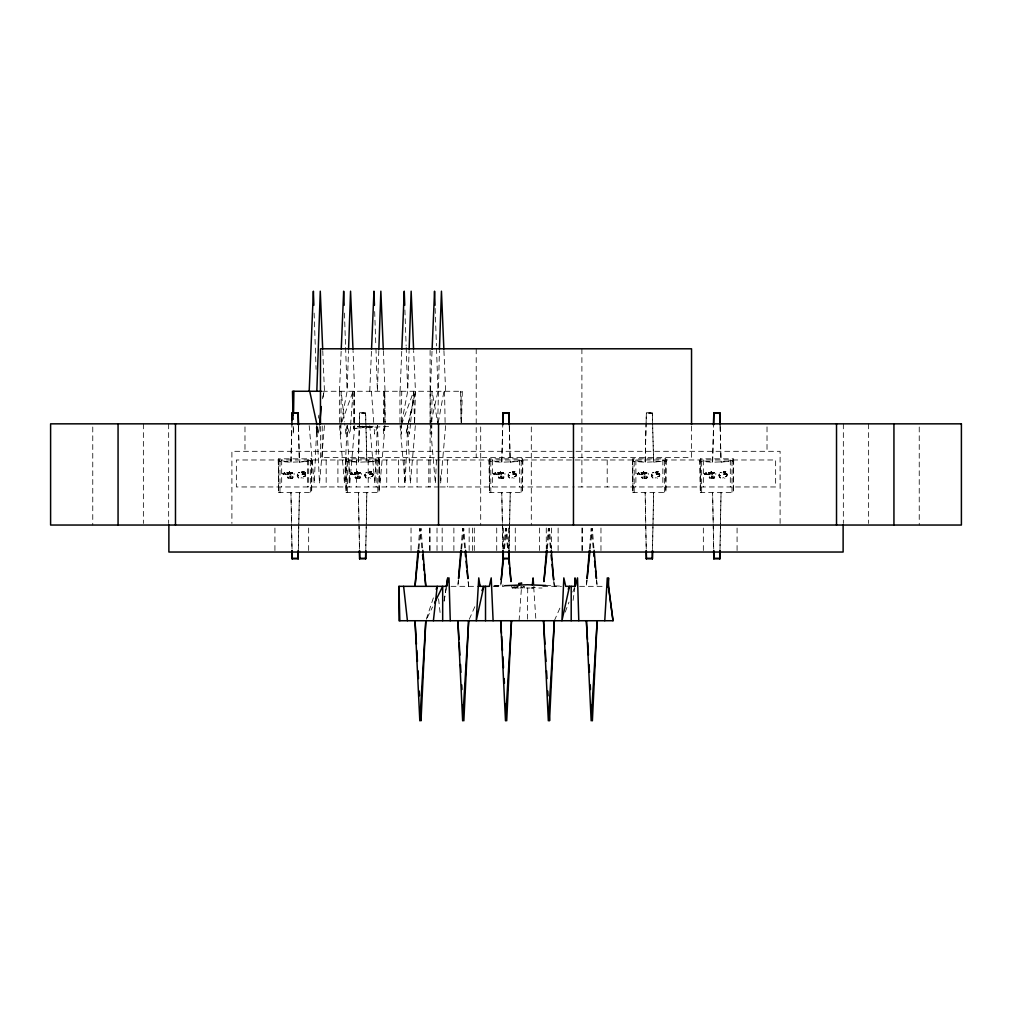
<?xml version="1.0" encoding="UTF-8"?>
<svg xmlns="http://www.w3.org/2000/svg" width="1012" height="1012" viewBox="0 0 1012 1012"><rect width="100%" height="100%" fill="white"/><g stroke="black" fill="none" stroke-linecap="round" stroke-linejoin="round"><path stroke-width="0.75" stroke-dasharray="5 3.75" d="M278.692 458.828L278.3 461.358L290.95 462.206L312.038 461.358L311.532 458.828L278.692 458.828L278.68 492.566L311.645 492.566L312.038 460.27L310.342 458.828L310.342 492.566M346.155 458.828L345.762 461.358L358.412 462.206L379.5 461.358L378.994 458.828L346.155 458.828L346.142 492.566L379.108 492.566L379.5 460.27L377.818 458.828L377.818 492.566M489.517 458.828L489.138 461.358L501.788 462.206L522.862 461.358L522.356 458.828L489.517 458.828L489.504 492.566L522.483 492.566L522.862 460.27L521.18 458.828L521.18 492.566M632.892 458.828L632.5 461.358L645.15 462.206L666.238 461.358L665.732 458.828L632.892 458.828L632.88 492.566L665.845 492.566L666.238 460.27L664.542 458.828L664.542 492.566M700.355 458.828L699.962 461.358L712.612 462.206L733.7 461.358L733.194 458.828L700.355 458.828L700.342 492.566L733.308 492.566L733.7 460.27L732.018 458.828L732.018 492.566M340.93 423.395L340.854 434.11L340.26 425.672M340.943 421.865L341.158 391.264L344.51 421.865M431.808 423.395L431.732 434.11L431.137 425.672M431.82 421.865L432.035 391.264L437.753 422.687M437.728 422.548L439.398 350.607M527.467 619.167L527.745 586.327M354.301 422.548L354.617 391.264L353.049 350.607M401.41 423.395L401.296 434.11L400.841 425.672M401.422 421.865L401.739 391.264M298.363 549.415L299.388 492.566L298.287 548.795M365.825 549.415L366.85 492.566L365.749 548.795M509.188 549.415L510.212 492.566L509.125 548.795M652.563 549.415L653.588 492.566L652.487 548.795M720.025 549.415L721.05 492.566L719.962 548.795M384.029 422.548L384.687 391.264L385.129 422.548L384.687 391.264M279.982 492.566L279.982 458.828L278.3 461.358L278.68 492.566L278.3 460.27L290.95 462.206L291.81 426.659M347.458 492.566L347.458 458.828L345.762 461.358L346.142 492.566L345.762 460.27L358.412 462.206L359.349 423.56M359.387 422.017L359.614 412.744L365.648 412.744L365.876 422.017M490.82 492.566L490.82 458.828L489.138 461.358L489.504 492.566L489.138 460.27L501.788 462.206L502.648 426.659M634.182 492.566L634.182 458.828L632.5 461.358L632.88 492.566L632.5 460.27L645.15 462.206L646.086 423.56M646.124 422.017L646.352 412.744L652.386 412.744L652.613 422.017M701.658 492.566L701.658 458.828L699.962 461.358L700.342 492.566L699.962 460.27L712.612 462.206L713.473 426.659M290.95 462.206L291.899 426.039M358.412 462.206L359.614 412.744L365.572 413.465L366.85 462.206L379.5 460.27M414.642 422.548L415.451 391.264L413.63 350.607M461.51 422.548L462.332 391.264L320.779 391.264M501.788 462.206L502.736 426.039M645.15 462.206L646.352 412.744L652.31 413.465L653.588 462.206L666.238 460.27M712.612 462.206L713.561 426.039M341.133 422.687L347.116 391.264L348.52 350.607M378.804 350.607L377.413 391.264L375.907 347.483M401.713 422.687L407.697 391.264L409.101 350.607M304.195 476.627L303.638 476.589A1.607 1.607 0 0 0 305.232 476.095L305.624 474.767M371.657 476.627L371.113 476.589A1.607 1.607 0 0 0 372.694 476.095L373.099 474.767M515.032 476.627L514.475 476.589A1.607 1.607 0 0 0 516.069 476.095L516.462 474.767M658.395 476.627L657.838 476.589A1.607 1.607 0 0 0 659.432 476.095L659.824 474.767M725.857 476.627L725.313 476.589A1.607 1.607 0 0 0 726.894 476.095L727.299 474.767M303.322 473.553C302.803 470.061 302.664 475.627 303.6 472.477L302.575 472.705M370.784 473.553C370.139 469.985 370.228 475.691 371.075 472.477L370.038 472.705M514.159 473.553C513.729 470.087 513.501 475.627 514.438 472.477L513.4 472.705L514.02 472.3M657.522 473.553C657.003 470.061 656.864 475.627 657.813 472.477L656.775 472.705M724.984 473.553C724.352 469.985 724.428 475.691 725.275 472.477L724.238 472.705M339.488 391.264L341.183 350.607M369.772 391.264L371.48 350.607M400.069 391.264L401.777 350.607M430.366 391.264L432.061 350.607M436.45 460.106L435.4 483.584L430.366 425.672M301.525 472.781L302.069 471.731M369.532 471.731L368.988 473.11L369.089 472.376A1.619 1.619 0 0 1 369.848 471.541L372.947 472.781L369.861 471.516M512.894 471.731L512.35 473.11L512.452 472.376A1.619 1.619 0 0 1 513.223 471.541L516.322 472.781L513.223 471.516M656.269 471.731L655.725 473.11L655.827 472.376A1.619 1.619 0 0 1 656.586 471.541L659.685 472.781L657.787 471.39M723.732 471.731L723.188 473.11L723.289 472.376A1.619 1.619 0 0 1 724.048 471.541L727.147 472.781L725.262 471.39M291.696 476.032L292.873 477.196L292.291 478.322C290.153 478.423 293.872 477.993 292.708 476.652M359.171 476.032L360.348 477.196L359.753 478.322C357.603 478.41 361.347 477.993 360.171 476.652M502.837 476.26L503.812 477.841L503.116 478.322C500.965 478.41 504.71 477.993 503.533 476.652M645.896 476.032L647.073 477.196L646.491 478.322C644.353 478.423 648.072 477.993 646.908 476.652M713.371 476.032L714.548 477.196L713.953 478.322C711.803 478.41 715.547 477.993 714.371 476.652M297.351 474.337L298.704 475.918L297.313 474.805L298.186 473.439M364.813 474.337L366.167 475.918L364.788 474.805L365.648 473.439M508.176 474.337L509.542 475.918L508.15 474.805L509.023 473.439M651.551 474.337L652.904 475.918L651.513 474.805L652.386 473.439M719.013 474.337L720.38 475.918L718.988 474.805L719.848 473.439M384.269 425.672L383.674 434.11L383.624 426.457M350.506 426.457L349.95 434.11L346.812 425.672M350.62 424.926L353.074 391.264L341.601 422.814M519.08 620.735L521.572 586.29M373.213 426.267L353.719 428.835L353.972 425.672M418.12 548.757L419.816 528.416L421.915 548.757M458.373 580.066L457.854 586.327L458.487 580.066M460.966 548.757L462.648 528.416L464.761 548.757M503.812 548.757L505.494 528.416L507.607 548.757M546.644 548.757L548.34 528.416L550.439 548.757M589.49 548.757L591.172 528.416L593.285 548.757M324.46 425.672L319.501 483.584L316.819 425.672L314.226 483.584L309.191 425.672M354.744 425.672L349.785 483.584L347.116 425.672L344.523 483.584L339.488 425.672M385.041 425.672L380.082 483.584L377.413 425.672L374.807 483.584L369.772 425.672M415.337 425.672L410.379 483.584L407.697 425.672L405.104 483.584L400.069 425.672M445.634 425.672L440.599 483.584L440.245 475.767M319.362 426.457L318.616 434.11L317.186 425.672L317.123 434.11L315.997 426.457M410.53 423.395L409.493 434.11L407.406 425.672M410.682 421.865L413.668 391.264L402.181 422.814M461.674 548.757L463.749 528.416L465.469 548.757M504.52 548.757L506.582 528.416L508.302 548.757M547.353 548.757L549.427 528.416L551.148 548.757M590.198 548.757L592.273 528.416L593.993 548.757M358.387 473.629L358.248 472.364M501.307 473.287C501.56 472.996 501.813 474.413 501.61 472.364M712.587 473.629L712.448 472.364M418.905 548.757L421.005 528.416L422.7 548.757M291.127 473.869C290.204 474.868 291.304 471.643 290.596 472.389M358.046 473.325C359.247 475.602 357.185 471.39 358.387 473.578M501.244 472.857L502.041 473.489M645.327 473.869C644.404 474.868 645.504 471.643 644.796 472.389M712.258 473.325C713.447 475.602 711.385 471.39 712.587 473.578M365.572 413.465L365.648 412.744L359.69 413.465M652.31 413.465L652.386 412.744L646.428 413.465M573.096 600.394L574.778 587.883M291.962 472.819L291.608 473.452L292.81 473.186C290.912 472.996 293.682 471.731 291.899 473.224M359.424 472.819L359.083 473.452L360.272 473.186C358.349 472.983 361.284 471.744 359.361 473.224M502.787 472.819L502.445 473.452L503.647 473.186C502.041 472.946 504.039 471.731 502.736 473.224M646.162 472.819L645.808 473.452L647.01 473.186C645.112 472.996 647.882 471.731 646.099 473.224M713.624 472.819L713.283 473.452L714.485 472.528M291.911 472.92L292.81 473.186L291.608 472.402M359.387 472.92L360.272 473.186L359.791 472.604M502.749 472.92L503.647 473.186L502.445 472.402M646.111 472.92L647.01 473.186L645.808 472.402M444.116 600.837L446.052 588.604M444.091 601.28L446.229 587.82M318.35 418.196L318.843 415.211M292.797 478.018L293.088 476.766M360.259 478.018L360.55 476.766M503.634 478.018L503.913 476.766M646.997 478.018L647.288 476.766M714.459 478.018L714.75 476.766M438.247 422.687L443.964 391.264M347.42 425.672L345.851 434.11L344.675 423.395M299.792 472.781L298.376 472.402L299.539 472.452M367.267 472.781L365.851 472.402L366.901 472.414M510.63 472.781L509.213 472.402L510.263 472.414M653.992 472.781L652.576 472.402L653.739 472.452M721.467 472.781L720.051 472.402L721.101 472.414M322.588 398.753L324.106 391.264L322.664 398.753M303.031 473.553L303.195 472.3M370.493 473.553L370.658 472.3M513.856 473.553L514.172 472.326M657.231 473.553L657.395 472.3M724.693 473.553L724.858 472.3M408.646 422.687L415.451 391.264L407.962 424.926M407.621 426.457L405.913 434.11L408 425.672M430.922 422.687L437.994 391.264L436.488 347.483M291.152 472.402C288.293 472.275 292.341 474.135 290.204 473.73M645.365 472.402C642.493 472.275 646.541 474.135 644.404 473.73M356.629 472.73L357.122 474.033L356.654 472.68L356.161 474.033L356.654 472.68M710.829 472.73L711.322 474.033L710.854 472.68L710.361 474.033L710.854 472.68M284.878 473.565L286.13 474.426L284.954 474.286L285.005 473.047M287.75 477.196L289.002 478.056L287.813 477.917L287.876 476.677M352.353 473.565L353.605 474.426L352.416 474.286L352.48 473.047M355.212 477.196L356.464 478.056L355.275 477.917L355.338 476.677M495.716 473.565L496.968 474.426L495.779 474.286L495.842 473.047M498.574 477.196L499.839 478.056L498.65 477.917L498.714 476.677M639.078 473.565L640.343 474.426L639.154 474.286L639.217 473.047M641.95 477.196L643.202 478.056L642.013 477.917L642.076 476.677M706.553 473.565L707.805 474.426L706.616 474.286L706.68 473.047M709.412 477.196L710.664 478.056L709.475 477.917L709.538 476.677M290.419 472.768L290.469 473.287M357.881 472.768L358.64 473.401M644.619 472.768L644.669 473.287M712.081 472.768L712.84 473.401M426.305 619.23L433.731 596.789M292.708 477.664L291.418 477.955L292.051 478.081M360.171 477.664L358.88 477.955L359.513 478.081M503.533 477.664L502.243 477.955L502.888 478.081M646.908 477.664L645.618 477.955L646.251 478.081M714.371 477.664L713.081 477.955L713.713 478.081M377.704 425.672L374.579 434.11L374.023 426.457M565.189 612.133L568.997 602.089M572.817 592.058L574.449 587.757M283.575 474.691L284.448 472.402L283.259 474.691L282.386 472.402L283.259 474.691M351.037 474.691L351.91 472.402L350.721 474.691L349.848 472.402L350.721 474.691M494.4 474.691L495.273 472.402L494.084 474.691L493.223 472.402L494.084 474.691M637.775 474.691L638.648 472.402L637.459 474.691L636.586 472.402L637.459 474.691M705.237 474.691L706.11 472.402L704.921 474.691L704.048 472.402L704.921 474.691M305.599 475.412L305.232 476.095M373.061 475.412L372.707 476.095M516.436 475.412L516.069 476.095M289.141 472.161L288.407 474.033L289.381 471.782M356.844 471.782L355.87 474.033L357.261 471.643M500.447 471.643L499.232 474.033L500.725 471.643L500.168 472.389M643.341 472.161L642.607 474.033L643.581 471.782M711.044 471.782L710.07 474.033L711.461 471.643M289.343 472.389L289.546 471.668M356.806 472.389L357.362 471.643L356.616 472.161M643.543 472.389L643.746 471.668M711.006 472.389L711.562 471.643L710.816 472.161M290.204 474.008L290.836 473.78M357.666 474.008L358.501 473.945M501.927 473.894L501.029 474.008L501.712 473.742M644.404 474.008L645.036 473.78M711.866 474.008L712.79 473.869M469.277 619.293L475.602 604.961M554.336 620.735L560.661 606.39M427.153 617.978L432.554 606.972M289.584 471.908L289.976 474.033M357.034 471.946L357.438 474.033M643.784 471.908L644.176 474.033M711.234 471.946L711.638 474.033M304.22 474.173L304.713 473.502L305.51 474.362M371.695 474.173L372.188 473.502L372.985 474.362M515.057 474.173L515.551 473.502L516.348 474.362M658.42 474.173L658.913 473.502L659.71 474.362M725.895 474.173L726.388 473.502L727.185 474.362M303.537 474.539L304.713 473.502L305.46 474.223L304.599 476.538M370.999 474.539L372.188 473.502L372.922 474.223L372.062 476.538M514.362 474.539L515.551 473.502L516.284 474.223L515.424 476.538M657.737 474.539L658.913 473.502L659.66 474.223L658.799 476.538M725.199 474.539L726.388 473.502L727.122 474.223L726.262 476.538M291.216 473.641L290.583 474.071M358.691 473.641L358.046 474.071M502.053 473.641L501.421 474.071M645.416 473.641L644.783 474.071M712.891 473.641L712.258 474.071M302.601 473.401L303.739 473.199M370.076 473.401L371.202 473.199M514.4 473.452L513.438 473.401M656.801 473.401L657.939 473.199M724.276 473.401L725.402 473.199M301.816 472.009L303.587 471.39L305.485 472.781L303.587 471.39M369.279 472.009L370.607 471.326M512.654 472.009L513.982 471.326M656.016 472.009L657.345 471.326M723.479 472.009L724.807 471.326M303.334 477.968L302.955 478.296M370.797 477.968L370.417 478.296M514.172 477.968L513.78 478.296M657.534 477.968L657.155 478.296M724.997 477.968L724.617 478.296M302.651 472.566L303.334 472.326M370.114 472.566L370.797 472.326M656.851 472.566L657.534 472.326M724.314 472.566L724.997 472.326M500.345 472.009L500.801 474.033M714.244 472.389L713.549 473.173L714.472 473.186L714.004 472.604M304.954 476.348L303.638 476.589M372.429 476.348L371.113 476.589M515.791 476.348L514.475 476.589M659.154 476.348L657.838 476.589M726.629 476.348L725.313 476.589M517.461 586.884L515.475 588.01L512.818 586.884L515.386 588.01M305.029 473.742L304.675 473.515A1.657 1.657 0 0 1 303.891 474.4L301.93 474.033L303.145 474.59M372.492 473.742L372.138 473.515A1.657 1.657 0 0 1 371.353 474.4L369.393 474.033L370.607 474.59M515.867 473.742L515.513 473.515A1.657 1.657 0 0 1 514.728 474.4L512.755 474.033L513.982 474.59M659.229 473.742L658.875 473.515A1.657 1.657 0 0 1 658.091 474.4L656.13 474.033L657.345 474.59M726.692 473.742L726.338 473.515A1.657 1.657 0 0 1 725.566 474.4L723.593 474.033L724.807 474.59M511.49 586.327L512.274 588.01L514.994 586.618M301.627 472.389A1.619 1.619 0 0 1 302.386 471.541L303.145 471.326M724.061 471.516L725.958 471.782M522.445 586.884L519.915 588.01L525.076 588.01M302.386 471.516L304.283 471.782M656.586 471.516L658.483 471.782M532.008 588.01L534.602 587.162M353.074 391.264L353.719 428.835L362.625 426.191M534.336 587.162L531.477 588.01L536.246 588.01L533.425 586.884M518.675 588.01L512.274 588.01L518.46 586.327M300.981 477.955L302.107 477.664M368.444 477.955L369.582 477.664M511.819 477.955L512.945 477.664M655.181 477.955L656.307 477.664M722.644 477.955L723.782 477.664M353.719 428.835L366.863 426.254M357.691 472.566L358.058 472.389M501.054 472.566L501.421 472.389M711.891 472.566L712.258 472.389M512.274 588.01L518.334 587.049M298.439 426.039L299.388 462.206L312.038 460.27M509.264 426.039L510.212 462.206L522.862 460.27M720.101 426.039L721.05 462.206L733.7 460.27M493.957 585.872L503.23 584.974M357.451 426.33L372.631 427.254L389.873 426.292M493.894 586.138L503.065 585.758M286.864 472.402L288.091 472.402M354.327 472.402L355.566 472.402M497.702 472.402L498.929 472.402M641.064 472.402L642.291 472.402M708.526 472.402L709.766 472.402M286.864 472.667L287.8 472.667L287.8 473.692L286.978 473.692M354.327 472.667L355.263 472.667L355.263 473.692L354.453 473.692M497.702 472.667L498.638 472.667L498.638 473.692L497.815 473.692M641.064 472.667L642 472.667L642 473.692L641.178 473.692M708.526 472.667L709.463 472.667L709.463 473.692L708.653 473.692M286.978 473.439L287.8 473.439M354.453 473.439L355.263 473.439M497.815 473.439L498.638 473.439M641.178 473.439L642 473.439M708.653 473.439L709.463 473.439M286.915 474.426L287.8 474.426M354.377 474.426L355.263 474.426M497.752 474.426L498.638 474.426M641.115 474.426L642 474.426M708.577 474.426L709.463 474.426M286.915 474.691L288.091 474.691M354.377 474.691L355.566 474.691M497.752 474.691L498.929 474.691M641.115 474.691L642.291 474.691M708.577 474.691L709.766 474.691M289.723 476.032L290.963 476.032M357.198 476.032L358.425 476.032M500.56 476.032L501.788 476.032M643.923 476.032L645.163 476.032M711.398 476.032L712.625 476.032M289.723 476.298L290.659 476.298L290.659 477.322L289.849 477.322M357.198 476.298L358.134 476.298L358.134 477.322L357.312 477.322M500.56 476.298L501.497 476.298L501.497 477.322L500.674 477.322M643.923 476.298L644.859 476.298L644.859 477.322L644.049 477.322M711.398 476.298L712.334 476.298L712.334 477.322L711.512 477.322M289.849 477.057L290.659 477.057M357.312 477.057L358.134 477.057M500.674 477.057L501.497 477.057M644.049 477.057L644.859 477.057M711.512 477.057L712.334 477.057M289.774 478.056L290.659 478.056M357.249 478.056L358.134 478.056M500.611 478.056L501.497 478.056M643.986 478.056L644.859 478.056M711.449 478.056L712.334 478.056M289.774 478.322L290.963 478.322M357.249 478.322L358.425 478.322M500.611 478.322L501.788 478.322M643.986 478.322L645.163 478.322M711.449 478.322L712.625 478.322M439.259 486.962L236.353 486.962L236.353 459.979L775.647 459.979L775.647 486.962L572.741 486.962M440.309 486.962L571.236 486.962M451.048 586.327L480.03 586.327M493.578 586.327L504.102 586.327M542.786 586.327L561.445 586.327M579.572 586.327L604.986 586.327M526.291 588.01L530.098 588.01M538.827 588.01L542.027 588.01M545.847 585.505L561.129 586.138M357.628 426.33L372.631 427.254L362.195 426.33M361.626 426.33L372.631 427.254M719.494 476.778L720.455 478.081L717.963 474.679L719.911 477.462M365.294 476.778L366.255 478.081L363.763 474.679L365.712 477.462M707.097 474.653L706.275 473.894M709.956 478.284L709.134 477.512M639.635 474.653L638.812 473.894M642.493 478.284L641.671 477.512M496.26 474.653L495.437 473.894M499.131 478.284L498.309 477.512M352.897 474.653L352.075 473.894M355.756 478.284L354.934 477.512M285.435 474.653L284.612 473.894M288.293 478.284L287.471 477.512M514.425 471.39L515.121 471.782M371.062 471.39L371.746 471.782M651.551 476.538L652.993 478.081L650.501 474.679L651.108 476.159M508.176 476.538L509.618 478.081L507.138 474.679L507.733 476.159M297.351 476.538L298.793 478.081L296.301 474.679L296.908 476.159M723.884 474.299L724.225 474.476A1.619 1.619 0 0 0 725.566 474.413M656.408 474.299L656.75 474.476A1.619 1.619 0 0 0 658.091 474.413M513.046 474.299L513.388 474.476A1.619 1.619 0 0 0 514.728 474.413M369.671 474.299L370.025 474.476A1.619 1.619 0 0 0 371.366 474.413M302.208 474.299L302.55 474.476A1.619 1.619 0 0 0 303.891 474.413M520.826 586.327L522.989 588.01L523.697 586.327L523.697 588.01M645.378 473.401L644.416 472.566M291.178 473.401L290.216 472.566M438.575 598.838L440.296 614.474M596.523 580.066L597.169 586.327L596.637 580.066M371.442 391.264L373.909 424.926M533.716 587.074L535.841 619.205M443.926 350.607L445.634 391.264M383.346 350.607L385.041 391.264M322.752 350.607L324.46 391.264M435.147 308.394L436.438 345.927M404.901 309.963L406.141 345.927M406.192 347.483L407.697 391.264M374.668 311.519L375.844 345.927M344.422 313.087L345.56 345.927M345.611 347.483L347.116 391.264M314.125 313.087L316.073 369.38M413.668 391.264L414.477 422.548M720.19 426.659L721.05 462.206M652.651 423.56L653.588 462.206M509.352 426.659L510.212 462.206M365.914 423.56L366.85 462.206M298.527 426.659L299.388 462.206M293.227 426.457L293.391 434.11L293.391 425.672M713.713 548.795L712.612 492.566L713.637 549.415M646.251 548.795L645.15 492.566L646.175 549.415M502.875 548.795L501.788 492.566L502.812 549.415M359.513 548.795L358.412 492.566L359.437 549.415M292.038 548.795L290.95 492.566L291.975 549.415M460.536 391.264L461.08 422.548L461.13 391.264M444.559 391.264L445.103 422.548M383.371 391.264L383.611 424.926M733.194 458.828L733.308 492.566M665.732 458.828L665.845 492.566M522.356 458.828L522.483 492.566M378.994 458.828L379.108 492.566M311.532 458.828L311.645 492.566M354.617 391.264L354.63 422.548M919.238 427.001L919.238 525.038M868.638 423.838L868.638 523.457M843.338 423.838L843.338 523.457M780.1 523.47L780.1 451.314L231.9 451.314L231.9 523.47M767.02 426.887L767.02 451.314M737.078 528.036L737.078 552.033M730.322 459.979L730.322 486.962M715.8 473.439L715.8 474.426M703.34 459.979L703.34 486.962M703.34 528.036L703.34 550.528M691.538 426.039L691.538 457.576L320.462 457.576L320.462 425.85M662.86 459.979L662.86 486.962M648.338 473.439L648.338 474.426M635.878 459.979L635.878 486.962M607.2 459.979L607.2 486.962M600.964 528.036L600.964 552.033M582.406 528.036L582.406 550.528M581.9 348.798L581.9 457.576M581.9 459.979L581.9 486.962M581.9 528.036L581.9 552.033M558.118 528.036L558.118 552.033M551.413 528.036L551.413 549.023M546.265 528.036L546.265 549.023M539.56 528.036L539.56 550.528M531.3 426.95L531.3 525.038M524.469 586.327L524.469 588.01M519.498 459.979L519.498 486.962M515.272 528.036L515.272 552.033M508.568 528.036L508.568 549.023M504.963 473.439L504.963 474.426M503.432 528.036L503.432 549.023M496.728 528.036L496.728 550.528M492.502 459.979L492.502 486.962M480.7 426.95L480.7 525.038M476.209 348.798L476.209 457.576M474.299 528.036L474.299 552.033M472.44 528.036L472.44 552.033M469.151 528.036L469.151 550.528M453.882 528.036L453.882 550.528M447.342 459.979L447.342 486.962M442.168 528.036L442.168 552.033M437.02 528.036L437.02 550.528M430.239 391.264L430.239 422.548M430.1 350.38L430.1 457.576M430.1 459.979L430.1 486.962M430.1 528.036L430.1 550.528M429.594 528.036L429.594 552.033M428.784 459.979L428.784 486.962M417.045 459.979L417.045 486.962M411.036 528.036L411.036 550.528M404.8 459.979L404.8 486.962M399.955 391.264L399.955 422.548M398.488 459.979L398.488 486.962M386.748 459.979L386.748 486.962M376.122 459.979L376.122 486.962M368.204 459.979L368.204 486.962M361.6 473.439L361.6 474.426M356.464 459.979L356.464 486.962M349.14 459.979L349.14 486.962M339.362 391.264L339.362 422.548M337.907 459.979L337.907 486.962M326.168 459.979L326.168 486.962M322.221 426.039L322.221 457.576M308.66 459.979L308.66 486.962M308.66 528.036L308.66 552.033M307.61 459.979L307.61 486.962M294.138 473.439L294.138 474.426M281.678 459.979L281.678 486.962M274.922 528.036L274.922 550.528M244.98 426.887L244.98 451.314M168.662 423.838L168.662 523.482M143.362 423.838L143.362 523.457M92.762 427.001L92.762 525.038M516.133 474.046A1.607 1.607 0 0 1 516.462 475.033M509.099 475.88A1.278 1.278 0 0 1 508.378 475.387M726.97 474.046A1.607 1.607 0 0 1 727.299 475.033M719.937 475.88A1.278 1.278 0 0 1 719.216 475.387M305.308 474.046A1.607 1.607 0 0 1 305.637 475.033M298.262 475.88A1.278 1.278 0 0 1 297.541 475.387M659.508 474.046A1.607 1.607 0 0 1 659.837 475.033M652.462 475.88A1.278 1.278 0 0 1 651.741 475.387M372.77 474.046A1.607 1.607 0 0 1 373.099 475.033M365.737 475.88A1.278 1.278 0 0 1 365.016 475.387M293.543 414.73L293.48 419.423L293.556 414.73M501.218 580.066L500.7 586.327L501.332 580.066M586.897 580.066L586.378 586.327L587.011 580.066M283.436 474.312L283.803 473.287L283.436 474.312M350.911 474.312L351.265 473.287L350.898 474.552L350.506 473.287L350.86 474.299M494.273 474.312L494.64 473.287L494.273 474.552L493.869 473.287L494.235 474.299M637.649 474.312L638.003 473.287L637.649 474.312M705.111 474.312L705.465 473.287L705.098 474.552L704.706 473.287L705.06 474.299M289.179 472.68L288.698 474.033L289.179 472.68L289.647 474.033L289.192 472.68M500.017 472.68L499.536 474.033L500.017 472.68L500.485 474.033L500.017 472.68M643.379 472.68L642.898 474.033L643.379 472.68L643.847 474.033L643.392 472.68M291.949 472.591L292.67 472.553L291.899 472.655M359.412 472.591L360.133 472.553L359.361 472.655M502.787 472.591L503.508 472.553L502.787 472.718M646.149 472.591L646.87 472.553L646.099 472.655M713.612 472.591L714.333 472.553L713.561 472.655M637.585 474.236L637.231 473.287L637.585 474.236M283.385 474.236L283.031 473.287L283.385 474.236M554.336 586.327L553.678 580.066L554.336 586.327M468.645 586.327L467.999 580.066L468.645 586.327"/><path stroke-width="1.5" d="M293.569 413.162L293.885 391.264M292.076 550.351L292.228 558.169L298.186 558.89L298.325 550.996M359.538 550.351L359.69 558.169L365.648 558.89L365.8 550.996M502.913 550.351L503.065 558.169L509.023 558.89L509.162 550.996M646.276 550.351L646.428 558.169L652.386 558.89L652.525 550.996M713.738 550.351L713.89 558.169L719.848 558.89L720 550.996M298.186 558.89L298.262 550.351M365.648 558.89L365.724 550.351M509.023 558.89L509.087 550.351M652.386 558.89L652.462 550.351M719.848 558.89L719.924 550.351M291.848 425.116L292.152 412.744L298.11 413.465L298.388 424.471M502.686 425.116L502.977 412.744L508.935 413.465L509.226 424.471M713.511 425.116L713.814 412.744L719.772 413.465L720.063 424.471M292.063 419.752L292.152 412.744M502.774 424.471L502.977 412.744M713.612 424.471L713.814 412.744M316.819 391.264L320.273 291.19L322.689 349.051M348.571 349.051L350.557 291.19L352.986 349.051M378.867 349.051L380.854 291.19L383.27 349.051M409.152 349.051L411.15 291.19L413.566 349.051M439.448 349.051L441.447 291.19L443.863 349.051M309.191 391.264L313.378 291.19L313.859 305.27M341.246 349.051L343.675 291.19L344.156 305.27M371.543 349.051L373.959 291.19L374.453 305.27M401.84 349.051L404.256 291.19L404.737 305.27M432.124 349.051L434.553 291.19L435.033 305.27M604.759 620.735L607.289 577.89L613.006 620.735L398.994 620.735L398.994 586.327L446.469 586.327L448.999 577.89L450.264 620.735M417.994 550.326L415.009 586.327L418.74 550.326M458.499 578.497L460.839 550.326M503.419 553.45L501.218 580.066L503.559 558.156M546.518 550.326L543.925 581.622L547.201 550.326M587.023 578.497L589.363 550.326M607.744 587.074L608.554 577.89L608.554 586.327L613.006 620.735M319.501 424.926L321.297 406.571M458.651 578.497L461.51 550.326M587.175 578.497L590.034 550.326M298.11 413.465L298.186 412.744L292.228 413.465M298.11 558.169L292.152 558.89L292.228 558.169M365.572 558.169L359.614 558.89L359.69 558.169M433.402 620.735L437.197 586.327L436.197 589.313M508.935 413.465L509.023 412.744L503.065 413.465M508.935 558.169L502.977 558.89L503.065 558.169M652.31 558.169L646.352 558.89L646.428 558.169M719.772 413.465L719.848 412.744L713.89 413.465M719.772 558.169L713.814 558.89L713.89 558.169M532.312 584.923L533.096 577.89L533.514 584.013M446.469 586.327L447.734 577.89L446.292 587.074M568.251 589.186L569.516 586.327L561.926 620.735L563.823 577.89L565.721 586.327L574.993 586.327L577.523 577.89L578.788 620.735M481.927 590.628L483.825 586.327L476.235 620.735L478.765 577.89L480.03 586.327L489.315 586.327L491.212 577.89L493.11 620.735M434.578 602.836L442.674 586.327L442.674 620.735M519.067 584.544L521.787 583.165L518.701 583.456M504.596 585.695L527.518 584.746L545.847 585.505M321.399 391.264L292.493 391.264L292.974 414.224M479.195 583.507L480.03 586.327M309.735 391.264L316.857 424.18M403.624 586.327L407.419 620.735M593.614 551.894L594.095 556.587M594.575 561.28L595.233 567.542M595.549 570.667L596.359 578.497M551.085 555.019L551.578 559.712M552.059 564.418L553.678 580.066L551.287 550.326M508.568 558.156L509.226 564.418M509.542 567.542L511.009 581.622L508.568 551.894M465.09 551.894L465.571 556.587M466.051 561.28L466.709 567.542M467.025 570.667L467.835 578.497M422.561 555.019L423.054 559.712M423.535 564.418L424.192 570.667M424.509 573.804L425.812 586.327L422.826 550.326M575.676 585.543L574.993 577.89L574.993 586.327M594.12 550.326L596.511 578.497M465.596 550.326L467.987 578.497M587.504 639.495L586.378 620.735L591.172 720.81L597.169 620.735L592.374 720.81L591.438 705.174M587.694 642.62L588.44 655.131M588.997 664.517L589.477 672.335M590.224 684.846L590.502 689.539M544.949 644.189L543.533 620.735L548.34 720.81L554.336 620.735L549.529 720.81L548.782 708.299M545.316 650.438L545.974 661.393M546.531 670.766L546.999 678.584M547.758 691.095L548.036 695.788M501.446 633.246L500.7 620.735L505.494 720.81L511.49 620.735L506.696 720.81L505.658 703.606M501.636 636.371L502.471 650.438M502.85 656.699L503.508 667.642M504.166 678.584L504.444 683.277M458.98 639.495L457.854 620.735L462.648 720.81L468.645 620.735L463.85 720.81L462.914 705.174M459.17 642.62L459.916 655.131M460.473 664.517L460.953 672.335M461.7 684.846L461.978 689.539M416.425 644.189L415.009 620.735L419.816 720.81L425.812 620.735L421.005 720.81L420.258 708.299M416.792 650.438L417.45 661.393M418.007 670.766L418.475 678.584M419.234 691.095L419.512 695.788M719.848 412.744L720.152 425.116M509.023 412.744L509.314 425.116M398.994 586.327L399.829 620.735M298.186 412.744L298.489 425.116M713.675 550.996L713.814 558.89M646.2 550.996L646.352 558.89M502.837 550.996L502.977 558.89M359.475 550.996L359.614 558.89M292 550.996L292.152 558.89M893.938 423.838L893.938 525.038M843.122 525.038L843.122 552.033L168.877 552.033L168.877 525.038M836.519 423.838L836.519 525.038M691.538 424.471L691.538 348.798L320.462 348.798L320.462 423.585M573.462 423.838L573.462 525.038M571.198 586.327L571.198 620.735M485.52 586.327L485.52 620.735M438.538 423.838L438.538 525.038M175.481 423.838L175.481 525.038M118.062 423.838L118.062 525.038M961.4 423.838L50.6 423.838L50.6 525.038L961.4 525.038L961.4 423.838"/></g></svg>
